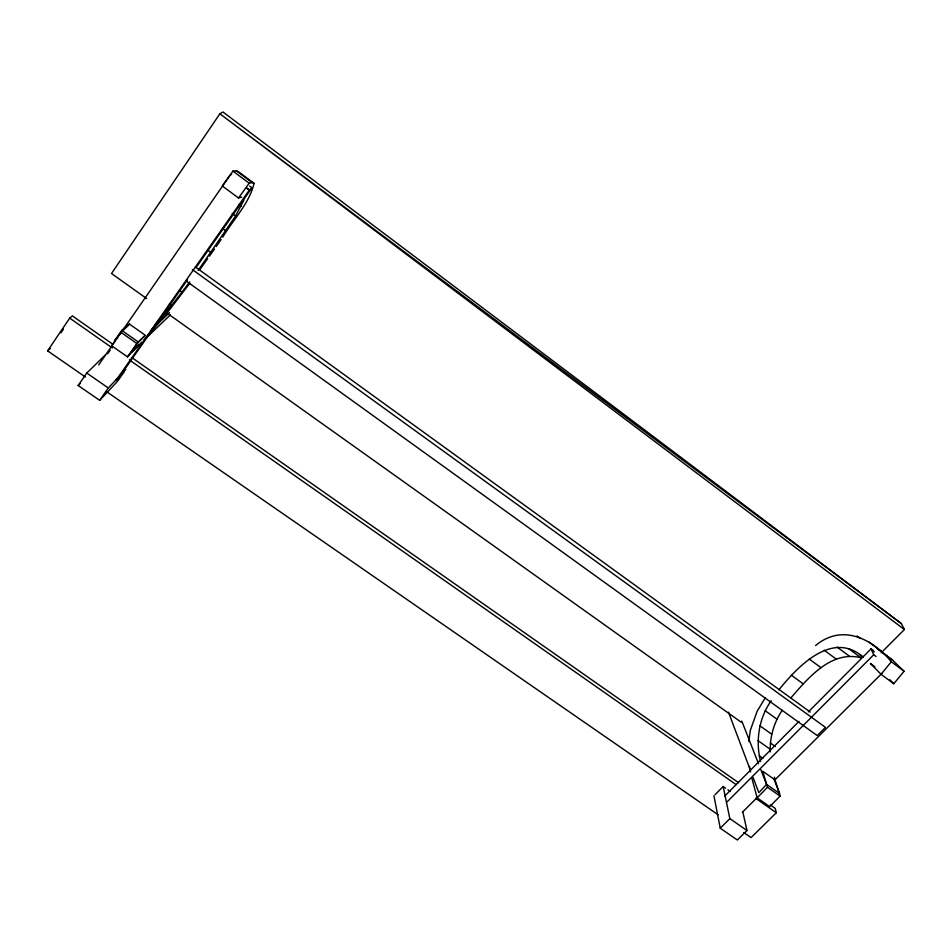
<?xml version="1.0" encoding="UTF-8"?>
<svg xmlns="http://www.w3.org/2000/svg" width="952" height="952" viewBox="0 0 952 952"><rect width="100%" height="100%" fill="white"/><g stroke="black" fill="none" stroke-linecap="round" stroke-linejoin="round"><path stroke-width="1.43" d="M241.749 197.088L238.524 198.004L222.292 185.973L232.919 171.11L236.334 170.825L238.619 171.824L254.077 183.343C249.317 203.49 233.252 219.543 222.756 237.119M770.287 751.925C769.668 737.288 773.94 722.449 782.187 710.323M760.541 761.398C755.4 740.799 758.863 718.058 771.263 700.636M748.867 741.548L750.236 730.612L757.173 711.18L765.372 697.649M198.195 270.356L235.608 215.949L243.914 200.17M85.466 377.052L47.6 350.848L69.698 318.123L72.376 315.909L112.574 344.077M60.976 332.795L63.415 329.178M124.117 371.863L117.429 381.407L99.662 400.328L78.159 385.5L86.763 373.053L105.16 355.096M216.187 246.639L221.114 239.499M98.687 364.949L115.597 340.518M118.988 335.639L229.753 175.656L231.669 174.133M107.624 353.823L110.158 350.169M127.461 356.857L136.826 343.493L145.144 335.163L129.65 324.227L120.975 332.343L111.622 345.778L127.461 356.857L139.004 345.052M99.662 400.328L108.302 387.988L125.783 369.483M187.473 279.781L119.607 376.623L115.918 380.538L249.257 190.162L251.947 187.77L249.674 186.08M195.957 267.667L251.947 187.77M129.555 323.609L121.773 330.368L114.514 340.709L117.858 337.77M144.882 336.008L138.445 342.101L131.162 352.395L141.777 342.232M199.956 269.428L207.679 258.623M209.392 256.219L214.533 249.019M238.524 198.004L249.15 183.2L252.161 182.629L254.077 183.343M155.39 324.346L171.598 305.544L189.734 281.923M189.722 283.422L165.91 314.481L145.882 337.77M869.081 642.041L892.809 660.367L904.067 671.267L893.797 683.75L881.04 674.302L891.322 661.771C872.306 638.649 841.996 623.346 815.602 645.563M778.903 689.843C797.847 666.329 832.262 630.057 863.167 657.058M790.577 698.28C807.998 678.205 831.072 650.157 860.941 657.749L848.851 648.788M760.648 769.24L766.574 784.365L758.839 792.695L753.08 777.427M757.173 797.836L767.49 787.28L762.731 771.239L775.071 779.95L780.069 796.122L769.74 806.63L757.173 797.836L751.997 778.712M714.964 794.801L723.175 786.519L725.543 788.161M724.769 796.039L798.954 721.402M808.355 711.929L871.032 648.859L873.389 650.609M727.221 801.762L873.698 654.762L871.032 648.859L874.222 651.93M881.29 652.703L904.4 629.546L901.354 623.596L222.97 111.991L219.864 113.788L111.503 273.533L146.632 298.559M742.869 812.163L746.975 830.501L737.36 840.009L720.247 828.204L729.851 818.637L723.175 786.519M742.346 812.282L757.018 797.681M774.845 779.95L881.766 673.528M78.159 385.5L80.242 383.454M770.299 804.928L775.166 808.331L776.32 812.758L751.08 837.593L743.75 832.524M143.907 340.197L170.456 314.791M151.309 329.904L169.551 312.637M47.6 350.848L50.385 348.48M877.661 649.335L881.35 651.192M106.219 391.415L718.106 814.781M86.763 373.053L108.302 387.988M729.851 818.637L746.975 830.501M727.899 789.815L730.267 791.457M132.054 357.726L738.621 782.734M69.698 318.123L112.336 347.968M129.389 359.915L736.122 784.615M755.614 798.252L776.32 812.758M121.773 330.368L138.445 342.101M766.574 784.365L779.795 793.671L774.238 779.902M120.975 332.343L136.826 343.493M767.49 787.28L780.069 796.122M759.291 755.781L762.933 758.351M758.078 740.656L770.037 749.164M169.349 303.926L171.598 305.544M759.851 725.757L771.667 734.194M168.433 314.1L741.346 722.306M770.418 743.012L775.261 746.463M179.892 290.527L182.13 292.133M765.17 710.716L776.891 719.129M186.259 281.054L817.221 735.587L825.467 727.376L192.375 269.583M195.339 266.929L810.223 712.048M207.631 250.055L210.963 252.482M791.362 675.218L803.036 683.726M222.518 228.409L225.874 230.872M809.283 659.093L821.005 667.685M239.071 204.382L241.368 206.072M837.106 647.074L849.041 655.904M232.217 213.45L235.608 215.949M824.182 650.204L835.999 658.915M874.947 666.84L870.402 663.461L881.04 674.302M857.002 636.019L860.299 638.459M232.919 171.11L249.15 183.2M891.322 661.771L904.067 671.267M246.973 188.46L249.257 190.162L247.187 188.068M873.698 654.762L876.066 656.523M901.354 623.596L219.864 113.788L904.4 629.546M236.334 170.825L252.161 182.629M880.314 651.049L892.809 660.367M859.823 654.571L862.988 657.237M889.834 679.752L893.797 683.75M741.822 721.104L758.506 763.73M728.494 712.179L750.473 770.489M774.404 777.118L775.071 779.95M749.45 766.467L750.581 771.905M713.941 795.836L720.247 828.204"/></g></svg>
